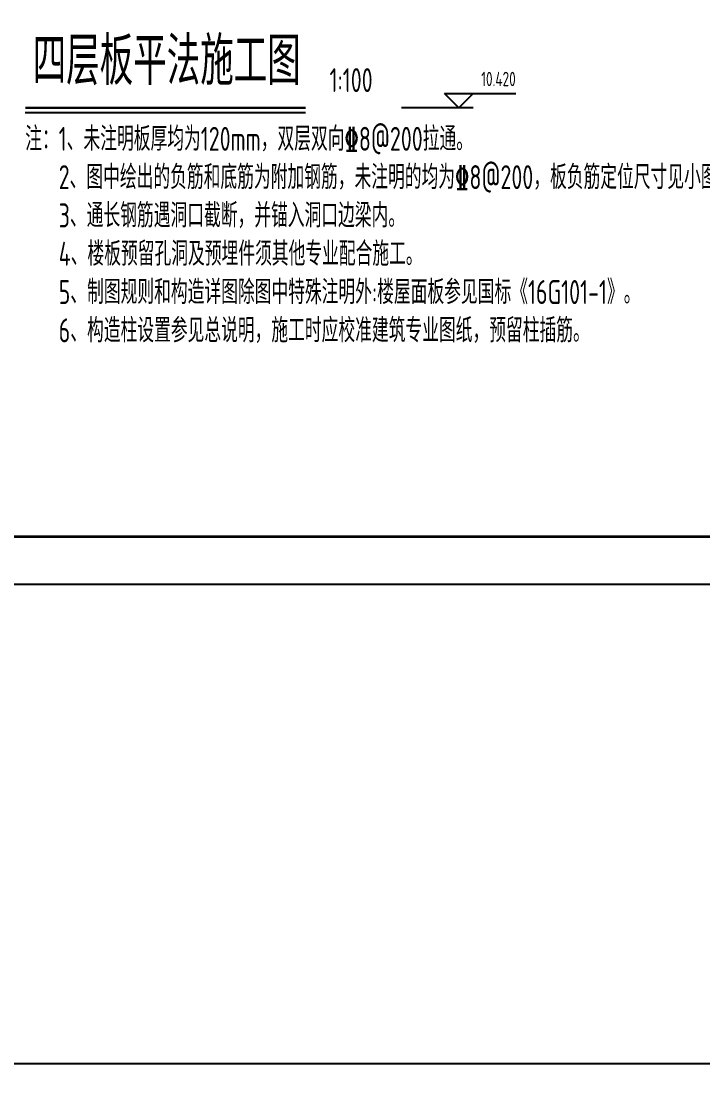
# Model space of a CAD drawing. Extents: x 9732137 to 18866768, y -962146 to 246094.
# Drawn here: x 9802854 to 9817086, y -475194 to -452943 of the extents above; entities that cross this region are included whole.
import ezdxf
from ezdxf.enums import TextEntityAlignment as Align

# ---------------------------------------------------------------- set-up
doc = ezdxf.new("R2010")
doc.units = 0
doc.header["$LTSCALE"] = 1000
for name, color, linetype in [('BORDER', 7, 'CONTINUOUS'), ('NUM', 7, 'CONTINUOUS'), ('TEXT', 7, 'CONTINUOUS')]:
    doc.layers.add(name, color=color, linetype=linetype)
doc.styles.add('TSSD_Label', font='Tssdeng.shx', dxfattribs={"width": 0.7, "bigfont": 'hztxt.shx'})
doc.styles.add('TSSD_Norm', font='Tssdeng.shx', dxfattribs={"width": 0.7, "bigfont": 'hztxt.shx'})
doc.styles.add('TSSD_Rein', font='Tssdeng.shx', dxfattribs={"width": 0.7, "bigfont": 'hztxt.shx'})

msp = doc.modelspace()

# ---------------------------------------------------------------- linework, layer by layer
at = {"layer": 'BORDER'}
for points in [[(9777056.8, -464706.3), (9777056.8, -422706.3), (9836456.8, -422706.3), (9836456.8, -464706.3)], [(9777056.8, -516706.3), (9777056.8, -474706.3), (9836456.8, -474706.3), (9836456.8, -516706.3)]]:
    msp.add_lwpolyline(points, close=True, dxfattribs=at)
at = {"layer": 'BORDER', "const_width": 50}
msp.add_lwpolyline([(9779556.8, -463706.3), (9779556.8, -423706.3), (9835456.8, -423706.3), (9835456.8, -463706.3)], close=True, dxfattribs=at)
at = {"layer": 'NUM'}
for p, q in [((9811992.4, -454747.5, 0), (9811692.4, -454447.5, 0)), ((9811692.4, -454447.5, 0), (9812292.4, -454447.5, 0)), ((9811992.4, -454747.5, 0), (9812292.4, -454447.5, 0)), ((9812292.4, -454447.5, 0), (9813180.8, -454447.5, 0)), ((9812292.4, -454747.5, 0), (9810792.4, -454747.5, 0))]:
    msp.add_line(p, q, dxfattribs=at)
at = {"layer": 'NUM', "const_width": 50, "elevation": 0}
msp.add_lwpolyline([(9802935.4, -454747.5), (9808792.4, -454747.5)], dxfattribs=at)
at = {"layer": 'NUM', "elevation": 0}
msp.add_lwpolyline([(9802935.4, -454847.5), (9808792.4, -454847.5)], dxfattribs=at)

# ---------------------------------------------------------------- texts
at = {"layer": 'NUM', "style": 'TSSD_Norm', "width": 0.7}
for s, height, p in [('四层板平法施工图', 1000, (9803091.3, -454571.1, 0)), ('1:100', 500, (9809292.4, -454571.1, 0))]:
    msp.add_text(s, height=height, dxfattribs=at).set_placement(p, align=Align.BOTTOM_LEFT)
at = {"layer": 'NUM', "style": 'TSSD_Label', "width": 0.7}
msp.add_text('10.420', height=300, dxfattribs=at).set_placement((9813180.8, -454387.5, 0), align=Align.BOTTOM_RIGHT)
at = {"layer": 'TEXT', "style": 'TSSD_Rein', "width": 0.7}
for s, p in [('注：1、未注明板厚均为120mm，双层双向%%1328@200拉通。', (9802935.4, -455647.5, 0)), ('2、图中绘出的负筋和底筋为附加钢筋，未注明的均为%%1328@200，板负筋定位尺寸见小图示意。', (9803635.4, -456447.5, 0)), ('3、通长钢筋遇洞口截断，并锚入洞口边梁内。', (9803635.4, -457247.5, 0)), ('4、楼板预留孔洞及预埋件须其他专业配合施工。', (9803635.4, -458047.5, 0)), ('5、制图规则和构造详图除图中特殊注明外:楼屋面板参见国标《16G101-1》。', (9803635.4, -458847.5, 0)), ('6、构造柱设置参见总说明，施工时应校准建筑专业图纸，预留柱插筋。', (9803635.4, -459647.5, 0))]:
    msp.add_text(s, height=500, dxfattribs=at).set_placement(p)

doc.saveas('drawing.dxf')
